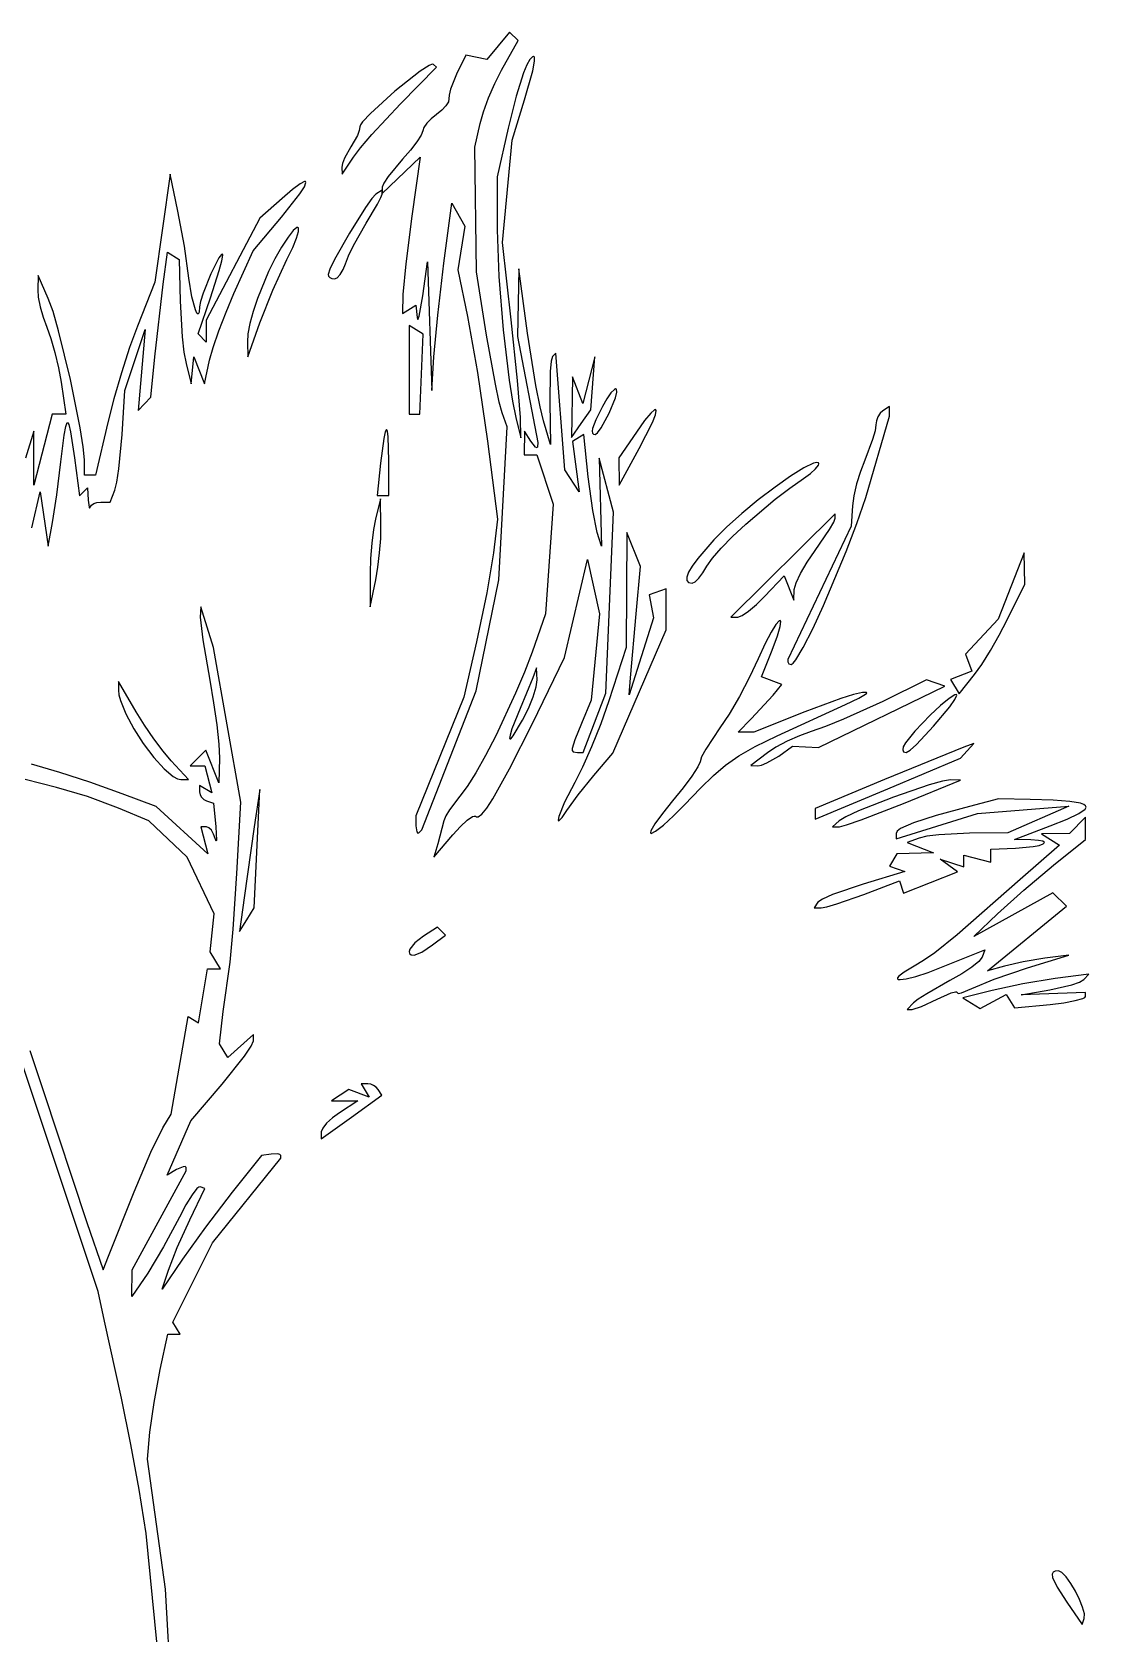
# Model space of a CAD drawing. Header units: millimetres. Extents: x -1.09 to 1.23, y -1.15 to 1.07.
# Drawn here: x 0.748 to 1.227, y -0.36 to 0.366 of the extents above; entities that cross this region are included whole.
import ezdxf

# ---------------------------------------------------------------- set-up
doc = ezdxf.new("R2010")
doc.units = ezdxf.units.MM
doc.header["$MEASUREMENT"] = 0

msp = doc.modelspace()

# ---------------------------------------------------------------- linework, layer by layer
at = {"flags": 128}
for points in [[(0.923525, 0.003386), (0.924869, 0.00473), (0.949416, 0.067717), (0.959755, 0.117953), (0.963542, 0.187258), (0.961177, 0.193647), (0.959894, 0.198396), (0.958149, 0.206603), (0.954187, 0.22878), (0.949562, 0.257524), (0.94883, 0.314032), (0.951199, 0.324755), (0.952705, 0.329975), (0.955055, 0.336261), (0.957926, 0.342821), (0.960997, 0.348865), (0.968425, 0.362253), (0.964546, 0.366115), (0.95435, 0.353708), (0.94472, 0.355631), (0.940575, 0.347086), (0.937843, 0.340263), (0.937164, 0.337573), (0.937094, 0.335857), (0.936858, 0.334468), (0.935725, 0.332673), (0.933878, 0.330703), (0.931502, 0.32879), (0.929072, 0.326847), (0.927083, 0.324797), (0.925739, 0.322884), (0.925245, 0.321351), (0.924521, 0.319392), (0.922549, 0.316317), (0.919631, 0.312547), (0.916068, 0.308504), (0.909583, 0.300746), (0.907607, 0.29773), (0.906877, 0.295842), (0.906863, 0.292971), (0.924061, 0.309448), (0.920259, 0.282635), (0.917515, 0.26117), (0.916256, 0.247215), (0.916054, 0.238609), (0.922181, 0.242396), (0.922663, 0.236854), (0.923015, 0.23591), (0.92362, 0.237439), (0.925245, 0.24663), (0.927346, 0.261949), (0.929413, 0.203738), (0.930328, 0.219056), (0.932035, 0.237833), (0.934856, 0.261467), (0.93847, 0.288559), (0.944317, 0.27811), (0.941116, 0.258384), (0.945527, 0.237188), (0.949989, 0.211869), (0.954524, 0.18076), (0.959111, 0.145527), (0.957264, 0.130208), (0.954261, 0.112035), (0.949636, 0.089853), (0.943856, 0.064816), (0.922181, 0.011064), (0.922181, 0.006553), (0.922576, 0.003762), (0.923003, 0.00322), (0.923525, 0.003386)], [(0.893875, 0.309436), (0.897126, 0.313718), (0.902227, 0.319714), (0.915183, 0.333669), (0.931417, 0.350242), (0.930196, 0.351463), (0.929498, 0.351501), (0.928191, 0.350941), (0.924113, 0.348333), (0.912636, 0.339307), (0.90157, 0.329289), (0.898005, 0.32544), (0.897031, 0.324074), (0.896718, 0.323182), (0.896473, 0.321531), (0.895636, 0.319272), (0.892713, 0.314116), (0.889771, 0.308923), (0.888913, 0.306624), (0.888641, 0.304925), (0.888802, 0.301777), (0.893875, 0.309436)], [(0.96946, 0.191483), (0.968158, 0.208262), (0.965323, 0.235698), (0.961394, 0.270722), (0.96573, 0.317096), (0.971406, 0.335346), (0.975073, 0.348577), (0.975924, 0.352867), (0.975921, 0.354757), (0.975455, 0.355017), (0.974934, 0.354928), (0.973742, 0.353746), (0.972373, 0.351289), (0.970858, 0.347635), (0.967502, 0.33705), (0.963909, 0.322618), (0.958946, 0.300567), (0.958946, 0.276582), (0.959695, 0.255411), (0.961651, 0.231244), (0.964376, 0.208471), (0.96589, 0.198979), (0.967432, 0.191483), (0.969669, 0.182292), (0.96946, 0.191483)], [(0.748199, 0.141547), (0.751913, 0.157782), (0.755576, 0.133272), (0.757581, 0.143995), (0.759505, 0.15647), (0.761317, 0.171404), (0.76289, 0.183538), (0.76364, 0.1875), (0.764238, 0.189278), (0.76452, 0.189165), (0.764869, 0.188379), (0.76571, 0.185051), (0.767581, 0.173218), (0.769736, 0.15597), (0.773432, 0.159665), (0.773753, 0.154128), (0.774134, 0.150892), (0.77437, 0.150433), (0.774598, 0.150888), (0.775139, 0.151781), (0.776222, 0.152511), (0.777692, 0.153005), (0.77939, 0.153186), (0.783658, 0.153186), (0.785739, 0.158548), (0.786648, 0.162201), (0.787584, 0.168184), (0.789097, 0.183824), (0.790374, 0.203738), (0.799551, 0.231311), (0.796345, 0.194629), (0.802009, 0.200674), (0.803899, 0.219056), (0.807693, 0.251933), (0.809597, 0.266427), (0.814951, 0.263119), (0.815313, 0.244151), (0.816256, 0.228056), (0.817078, 0.221058), (0.818015, 0.215993), (0.820353, 0.206801), (0.821509, 0.219056), (0.826339, 0.206801), (0.828672, 0.217525), (0.830267, 0.223218), (0.832887, 0.230794), (0.836168, 0.239263), (0.839746, 0.247639), (0.848488, 0.267029), (0.861213, 0.282228), (0.869517, 0.292797), (0.871619, 0.296068), (0.872352, 0.297945), (0.872206, 0.298349), (0.871716, 0.29839), (0.869707, 0.297365), (0.866326, 0.294832), (0.861569, 0.290753), (0.851512, 0.281767), (0.827206, 0.235616), (0.827206, 0.225694), (0.823518, 0.229382), (0.829146, 0.245665), (0.833078, 0.258065), (0.83424, 0.262538), (0.834626, 0.265012), (0.834475, 0.265487), (0.834117, 0.265393), (0.832902, 0.263765), (0.829308, 0.256612), (0.825752, 0.247812), (0.824584, 0.244124), (0.824142, 0.241622), (0.823992, 0.239209), (0.823584, 0.238303), (0.822984, 0.238727), (0.822255, 0.240306), (0.82067, 0.246229), (0.819346, 0.254668), (0.817259, 0.269087), (0.814327, 0.284926), (0.810794, 0.301777), (0.803964, 0.252757), (0.796002, 0.232843), (0.792477, 0.223237), (0.788767, 0.211804), (0.785311, 0.199976), (0.782553, 0.189185), (0.777066, 0.165441), (0.772059, 0.165441), (0.772011, 0.172335), (0.771488, 0.178194), (0.770117, 0.186839), (0.765655, 0.208784), (0.76028, 0.230775), (0.757768, 0.239478), (0.755649, 0.245418), (0.751113, 0.255821), (0.750863, 0.249302), (0.751105, 0.245955), (0.75195, 0.241663), (0.753265, 0.236977), (0.754917, 0.232451), (0.756759, 0.227292), (0.758594, 0.22088), (0.760209, 0.214033), (0.761392, 0.207567), (0.763563, 0.193015), (0.757351, 0.193015), (0.749081, 0.160846), (0.749029, 0.185355), (0.745242, 0.1731)], [(0.88521, 0.254289), (0.886492, 0.254833), (0.88787, 0.256314), (0.889179, 0.258506), (0.890253, 0.261183), (0.891671, 0.264761), (0.893916, 0.269408), (0.899651, 0.279504), (0.904744, 0.288096), (0.906294, 0.291115), (0.906863, 0.292706), (0.906863, 0.294479), (0.903987, 0.292702), (0.902181, 0.290726), (0.899319, 0.286663), (0.892025, 0.274974), (0.885304, 0.263026), (0.883157, 0.258641), (0.882353, 0.256214), (0.882578, 0.255467), (0.883192, 0.254855), (0.884101, 0.254441), (0.88521, 0.254289)], [(0.851505, 0.234411), (0.857358, 0.249156), (0.86375, 0.263047), (0.866376, 0.26852), (0.868098, 0.272777), (0.868949, 0.275745), (0.868961, 0.277351), (0.868663, 0.277619), (0.868167, 0.27752), (0.866599, 0.276178), (0.86429, 0.273252), (0.861272, 0.268667), (0.858282, 0.263424), (0.855415, 0.257641), (0.850409, 0.245452), (0.848449, 0.239545), (0.84697, 0.234095), (0.846061, 0.229352), (0.845812, 0.225565), (0.846036, 0.219056), (0.851505, 0.234411)], [(0.938898, 0.002427), (0.94235, 0.006214), (0.945423, 0.009069), (0.947783, 0.010714), (0.948591, 0.010996), (0.949095, 0.010872), (0.949636, 0.010564), (0.950296, 0.01061), (0.951998, 0.011795), (0.954241, 0.014491), (0.957064, 0.018763), (0.96461, 0.032293), (0.974954, 0.052902), (0.989534, 0.082827), (0.999824, 0.127145), (1.005362, 0.102635), (1.001585, 0.063536), (0.997116, 0.05284), (0.994135, 0.045525), (0.992939, 0.041639), (0.992963, 0.040644), (0.993376, 0.040101), (0.995295, 0.039828), (0.997942, 0.039828), (1.008204, 0.066698), (1.011585, 0.148591), (1.005186, 0.1731), (1.00619, 0.133272), (1.004234, 0.1394), (1.002251, 0.14935), (1.000227, 0.16467), (0.998174, 0.183814), (0.993051, 0.180648), (0.996111, 0.157782), (0.989673, 0.1678), (0.985607, 0.220697), (0.983999, 0.219089), (0.983405, 0.216955), (0.982976, 0.212335), (0.982775, 0.198354), (0.983159, 0.179228), (0.979948, 0.189951), (0.978387, 0.196411), (0.97651, 0.206074), (0.972753, 0.229779), (0.968769, 0.258885), (0.968138, 0.228248), (0.977328, 0.180221), (0.977282, 0.178192), (0.977029, 0.177768), (0.976376, 0.17811), (0.974265, 0.18076), (0.971295, 0.185355), (0.971201, 0.174632), (0.976853, 0.174632), (0.984258, 0.152196), (0.980893, 0.102635), (0.974758, 0.085243), (0.971352, 0.076223), (0.967331, 0.066604), (0.958284, 0.047256), (0.953682, 0.038372), (0.949309, 0.03058), (0.945376, 0.0243), (0.942096, 0.019956), (0.937433, 0.013855), (0.935755, 0.011029), (0.934829, 0.008839), (0.932016, -0.001532), (0.930343, -0.007659), (0.938898, 0.002427)], [(0.921536, 0.193015), (0.923955, 0.193015), (0.925389, 0.229329), (0.919118, 0.233205), (0.919118, 0.193015), (0.921536, 0.193015)], [(0.997044, 0.188737), (1.00144, 0.195014), (1.00323, 0.219056), (0.99776, 0.197897), (0.993078, 0.209865), (0.992647, 0.18246), (0.997044, 0.188737)], [(1.003291, 0.183824), (1.004473, 0.184636), (1.006064, 0.186793), (1.009678, 0.193449), (1.012529, 0.200413), (1.013167, 0.202955), (1.013013, 0.204307), (1.012607, 0.204425), (1.012038, 0.204166), (1.010515, 0.20265), (1.008653, 0.200015), (1.00666, 0.196515), (1.003669, 0.190431), (1.002173, 0.186524), (1.001957, 0.185276), (1.002079, 0.18444), (1.002527, 0.18397), (1.003291, 0.183824)], [(1.09218, 0.079657), (1.093042, 0.080179), (1.09426, 0.081684), (1.097604, 0.087281), (1.101887, 0.095724), (1.106783, 0.106285), (1.117119, 0.130865), (1.121908, 0.143432), (1.126012, 0.155216), (1.136642, 0.192053), (1.136642, 0.19644), (1.133578, 0.194547), (1.132389, 0.193455), (1.131415, 0.191884), (1.130756, 0.190042), (1.130515, 0.18814), (1.130117, 0.185489), (1.129033, 0.181606), (1.12547, 0.172236), (1.123466, 0.167081), (1.121741, 0.161466), (1.120477, 0.156069), (1.119859, 0.151568), (1.119293, 0.14229), (1.090686, 0.0819), (1.090686, 0.080779), (1.091125, 0.079986), (1.09218, 0.079657)], [(1.023347, 0.177433), (1.029284, 0.189197), (1.030653, 0.192782), (1.030974, 0.194741), (1.030745, 0.195088), (1.030259, 0.195002), (1.028521, 0.193494), (1.025772, 0.190144), (1.022025, 0.184882), (1.014093, 0.17321), (1.014204, 0.160846), (1.023347, 0.177433)], [(0.907239, 0.15625), (0.909926, 0.15625), (0.909926, 0.172079), (0.90963, 0.182731), (0.909282, 0.185302), (0.908819, 0.186043), (0.908257, 0.184959), (0.907609, 0.182054), (0.906115, 0.170803), (0.904552, 0.15625), (0.907239, 0.15625)], [(1.047276, 0.116422), (1.048594, 0.117036), (1.050299, 0.118709), (1.052171, 0.121186), (1.053991, 0.12421), (1.056439, 0.127761), (1.0604, 0.132304), (1.065548, 0.137543), (1.071557, 0.143182), (1.084852, 0.154477), (1.091486, 0.159541), (1.097675, 0.163822), (1.100855, 0.166091), (1.103215, 0.168193), (1.104529, 0.169895), (1.104722, 0.170522), (1.104569, 0.170962), (1.10374, 0.171171), (1.102304, 0.170826), (1.097889, 0.168675), (1.091874, 0.164914), (1.084812, 0.159947), (1.077254, 0.15418), (1.06975, 0.148016), (1.062852, 0.14186), (1.057112, 0.136118), (1.049802, 0.127607), (1.047348, 0.124226), (1.045702, 0.12144), (1.044867, 0.119258), (1.044849, 0.117688), (1.04565, 0.11674), (1.047276, 0.116422)], [(0.903975, 0.117953), (0.904944, 0.123679), (0.90571, 0.130208), (0.906196, 0.136738), (0.906324, 0.142463), (0.906138, 0.154718), (0.903799, 0.145527), (0.90289, 0.140749), (0.902144, 0.134536), (0.901639, 0.12769), (0.90145, 0.121017), (0.90144, 0.105699), (0.903975, 0.117953)], [(1.068009, 0.101103), (1.069935, 0.101837), (1.072852, 0.103837), (1.076364, 0.106797), (1.080075, 0.110411), (1.088992, 0.119719), (1.093319, 0.108762), (1.093535, 0.113664), (1.094344, 0.116569), (1.096387, 0.120853), (1.099355, 0.125941), (1.102941, 0.131254), (1.109432, 0.140799), (1.111407, 0.144157), (1.112132, 0.14593), (1.112132, 0.147918), (1.06486, 0.101103), (1.068009, 0.101103)], [(0.990529, 0.013494), (0.995624, 0.020567), (1.002747, 0.02938), (1.011315, 0.039431), (1.035539, 0.095282), (1.035539, 0.113868), (1.02788, 0.11119), (1.029754, 0.100784), (1.018689, 0.06587), (1.019383, 0.073529), (1.021971, 0.102635), (1.023865, 0.124081), (1.017708, 0.1394), (1.017434, 0.087316), (1.009543, 0.063194), (1.005883, 0.052809), (1.001748, 0.042365), (0.997647, 0.033077), (0.994086, 0.02616), (0.989384, 0.017213), (0.986856, 0.01081), (0.98658, 0.009176), (0.986719, 0.008859), (0.987054, 0.008915), (0.988348, 0.010273), (0.990529, 0.013494)], [(1.175182, 0.075052), (1.178489, 0.079692), (1.182387, 0.08592), (1.186387, 0.09292), (1.190005, 0.099878), (1.197917, 0.116036), (1.19763, 0.130208), (1.18589, 0.100145), (1.171108, 0.084252), (1.173916, 0.076596), (1.164251, 0.072887), (1.16827, 0.066384), (1.175182, 0.075052)], [(0.813832, -0.430453), (0.808684, -0.339235), (0.800568, -0.280331), (0.801699, -0.268076), (0.803522, -0.254696), (0.806316, -0.239737), (0.809802, -0.223652), (0.815313, -0.223652), (0.811996, -0.218286), (0.83, -0.182292), (0.860907, -0.143964), (0.860907, -0.142719), (0.860567, -0.142285), (0.85964, -0.142025), (0.856594, -0.142107), (0.852281, -0.14274), (0.838913, -0.159452), (0.826791, -0.17524), (0.816418, -0.189731), (0.807292, -0.203297), (0.810078, -0.194651), (0.814058, -0.184399), (0.819715, -0.171893), (0.826564, -0.157782), (0.824396, -0.156952), (0.823814, -0.157084), (0.822985, -0.157783), (0.820746, -0.16066), (0.817987, -0.165129), (0.815015, -0.170739), (0.807821, -0.184196), (0.800653, -0.196024), (0.793505, -0.206692), (0.793591, -0.194547), (0.818015, -0.149741), (0.818015, -0.1482), (0.817678, -0.147799), (0.81676, -0.147846), (0.813743, -0.149157), (0.809472, -0.151654), (0.820136, -0.127145), (0.834394, -0.110477), (0.844464, -0.097838), (0.847527, -0.093317), (0.848652, -0.090854), (0.848652, -0.087898), (0.837005, -0.098438), (0.833127, -0.092163), (0.834905, -0.077485), (0.838002, -0.055147), (0.839448, -0.040223), (0.841076, -0.015096), (0.842832, 0.017296), (0.830417, 0.087316), (0.824669, 0.105699), (0.824406, 0.101103), (0.82557, 0.090803), (0.828738, 0.072494), (0.830507, 0.062285), (0.831926, 0.052239), (0.832852, 0.043512), (0.833139, 0.037261), (0.832945, 0.026042), (0.827019, 0.040867), (0.819853, 0.033701), (0.826491, 0.033701), (0.829698, 0.021438), (0.824142, 0.024871), (0.824142, 0.021882), (0.82439, 0.020639), (0.825063, 0.019464), (0.82606, 0.018489), (0.827278, 0.017848), (0.830414, 0.016802), (0.831488, 0.006103), (0.831847, 0.000122), (0.831646, -0.000472), (0.831203, 0.000766), (0.830473, 0.002848), (0.82949, 0.004553), (0.828382, 0.005704), (0.82728, 0.006127), (0.824716, 0.006127), (0.827903, -0.006061), (0.804548, 0.015332), (0.789069, 0.021111), (0.774391, 0.026312), (0.760836, 0.030701), (0.748082, 0.034511)], [(1.028678, 0.003064), (1.03071, 0.004091), (1.034252, 0.006889), (1.038804, 0.011029), (1.043869, 0.016085), (1.05109, 0.023596), (1.05695, 0.029398), (1.062397, 0.034082), (1.068384, 0.03824), (1.07586, 0.042462), (1.085775, 0.047342), (1.116728, 0.061439), (1.122727, 0.064309), (1.125838, 0.066152), (1.126392, 0.066703), (1.12632, 0.067015), (1.124431, 0.066943), (1.120431, 0.065981), (1.114577, 0.064175), (1.098346, 0.058211), (1.075208, 0.04902), (1.068085, 0.04902), (1.074024, 0.055), (1.083948, 0.06576), (1.087933, 0.070539), (1.078702, 0.074081), (1.083546, 0.086187), (1.085932, 0.092594), (1.087174, 0.096882), (1.087389, 0.099125), (1.087148, 0.099502), (1.086695, 0.099394), (1.085208, 0.097765), (1.083046, 0.094309), (1.080326, 0.089099), (1.077166, 0.082209), (1.073246, 0.073845), (1.068681, 0.065153), (1.064037, 0.057159), (1.059882, 0.050892), (1.053509, 0.041336), (1.05157, 0.037737), (1.050858, 0.035592), (1.049876, 0.033252), (1.047204, 0.02912), (1.04325, 0.02378), (1.038421, 0.017814), (1.033804, 0.012086), (1.030428, 0.007396), (1.028613, 0.004228), (1.02839, 0.003365), (1.028678, 0.003064)], [(0.977087, 0.072641), (0.976845, 0.078125), (0.975182, 0.073529), (0.969438, 0.059743), (0.965657, 0.050439), (0.9648, 0.047636), (0.964617, 0.046141), (0.964776, 0.045902), (0.9651, 0.046009), (0.966238, 0.047296), (0.970435, 0.054346), (0.973093, 0.059753), (0.975232, 0.065005), (0.976637, 0.069501), (0.977087, 0.072641)], [(1.076984, 0.033769), (1.078706, 0.034093), (1.081069, 0.035025), (1.086471, 0.038142), (1.092811, 0.042582), (1.104473, 0.042074), (1.161765, 0.069751), (1.153493, 0.072662), (1.133578, 0.06293), (1.115871, 0.054909), (1.107649, 0.051576), (1.101262, 0.049291), (1.095853, 0.047318), (1.090296, 0.044835), (1.085243, 0.04216), (1.081348, 0.03961), (1.073836, 0.033837), (1.076984, 0.033769)], [(0.815644, 0.027574), (0.819161, 0.027574), (0.811364, 0.035999), (0.807701, 0.040358), (0.803489, 0.045999), (0.799249, 0.052193), (0.795502, 0.058211), (0.787435, 0.071998), (0.787406, 0.068046), (0.787628, 0.065836), (0.788289, 0.063249), (0.790729, 0.057228), (0.794326, 0.050559), (0.79868, 0.043815), (0.803388, 0.037571), (0.808052, 0.032399), (0.812271, 0.028876), (0.814088, 0.027911), (0.815644, 0.027574)], [(1.14426, 0.039828), (1.145991, 0.040816), (1.148932, 0.043447), (1.156674, 0.051636), (1.163943, 0.060396), (1.166293, 0.06374), (1.167197, 0.065726), (1.166963, 0.066068), (1.166262, 0.065915), (1.163655, 0.064273), (1.159776, 0.061095), (1.155025, 0.056679), (1.148105, 0.049501), (1.143949, 0.044214), (1.142933, 0.04232), (1.14264, 0.040946), (1.143079, 0.040111), (1.14426, 0.039828)], [(1.135876, 0.023351), (1.168811, 0.037132), (1.174939, 0.043794), (1.170343, 0.042153), (1.134344, 0.027492), (1.102941, 0.014471), (1.102941, 0.00957), (1.135876, 0.023351)], [(0.79446, -0.159314), (0.802126, -0.141286), (0.807514, -0.130208), (0.81128, -0.124081), (0.818957, -0.079877), (0.823599, -0.082747), (0.827744, -0.058211), (0.833695, -0.058211), (0.828964, -0.050555), (0.83077, -0.033331), (0.818598, -0.007659), (0.801164, 0.008797), (0.787377, 0.014622), (0.773454, 0.019773), (0.75934, 0.023978), (0.745089, 0.02751)], [(0.845571, -0.036005), (0.848949, -0.03065), (0.851421, 0.022978), (0.848899, 0.006127), (0.844285, -0.026042), (0.842193, -0.04136), (0.845571, -0.036005)], [(1.113992, 0.006127), (1.117231, 0.006963), (1.123769, 0.009238), (1.142944, 0.016717), (1.168811, 0.027307), (1.164281, 0.02744), (1.160697, 0.026837), (1.154642, 0.025114), (1.138507, 0.019559), (1.122642, 0.01328), (1.116927, 0.010651), (1.113817, 0.008779), (1.110907, 0.006127), (1.113992, 0.006127)], [(1.105791, -0.030637), (1.10831, -0.030154), (1.112794, -0.028838), (1.12512, -0.024513), (1.141238, -0.018388), (1.143076, -0.023897), (1.167518, -0.014296), (1.15962, -0.008613), (1.170343, -0.012063), (1.170343, -0.006701), (1.182598, -0.009906), (1.182598, -0.004057), (1.193755, -0.003637), (1.20177, -0.002878), (1.204502, -0.002291), (1.206228, -0.001652), (1.206829, -0.001024), (1.206191, -0.00047), (1.204195, -0.000054), (1.200725, 0.00016), (1.193321, 0.000319), (1.209406, 0.006501), (1.217131, 0.009615), (1.222425, 0.012139), (1.225238, 0.014136), (1.2257, 0.014957), (1.225524, 0.01567), (1.224704, 0.016284), (1.223234, 0.016805), (1.218321, 0.017604), (1.210737, 0.01813), (1.200434, 0.018448), (1.1861, 0.018737), (1.17286, 0.015323), (1.157799, 0.011234), (1.1475, 0.007933), (1.141593, 0.005282), (1.14017, 0.004159), (1.139706, 0.003147), (1.139706, 0.000643), (1.176467, 0.012084), (1.217831, 0.015509), (1.190257, 0.003406), (1.172892, 0.003235), (1.159044, 0.002507), (1.1536, 0.001812), (1.150138, 0.000996), (1.144749, -0.001071), (1.156556, -0.005697), (1.140068, -0.006127), (1.136604, -0.011732), (1.143653, -0.014081), (1.124682, -0.019825), (1.110825, -0.024626), (1.106251, -0.026666), (1.104146, -0.028103), (1.10258, -0.030637), (1.105791, -0.030637)], [(1.146905, -0.076593), (1.151182, -0.07522), (1.15824, -0.071919), (1.164624, -0.069122), (1.166566, -0.068665), (1.167095, -0.068713), (1.167279, -0.068963), (1.167804, -0.069349), (1.169234, -0.069131), (1.173932, -0.067121), (1.184102, -0.062911), (1.199208, -0.05779), (1.217831, -0.05202), (1.207108, -0.053464), (1.197285, -0.055114), (1.188725, -0.057054), (1.181066, -0.059199), (1.216789, -0.029902), (1.210665, -0.023778), (1.174939, -0.043608), (1.185662, -0.033293), (1.19751, -0.022573), (1.210938, -0.011284), (1.22549, 0.00041), (1.22549, 0.010417), (1.218137, 0.003064), (1.205576, 0.00297), (1.213652, -0.002151), (1.195827, -0.017699), (1.167279, -0.042793), (1.157148, -0.050914), (1.152074, -0.054457), (1.147846, -0.057033), (1.143322, -0.059675), (1.140839, -0.061571), (1.14032, -0.06224), (1.14026, -0.062721), (1.140641, -0.063016), (1.141445, -0.063123), (1.144254, -0.062773), (1.148547, -0.061672), (1.154187, -0.059816), (1.161033, -0.057205), (1.17985, -0.049604), (1.178716, -0.053006), (1.177205, -0.054893), (1.173929, -0.057516), (1.169371, -0.060528), (1.164012, -0.063583), (1.153571, -0.069508), (1.149728, -0.071977), (1.147525, -0.073676), (1.144608, -0.076593), (1.146905, -0.076593)], [(0.808698, -0.40288), (0.800036, -0.314032), (0.796802, -0.294118), (0.793096, -0.273753), (0.788725, -0.252757), (0.78105, -0.217885), (0.77822, -0.204458), (0.723218, -0.039935)], [(0.921415, -0.051986), (0.924772, -0.050605), (0.929617, -0.047422), (0.935521, -0.042955), (0.931969, -0.039404), (0.925543, -0.043417), (0.921599, -0.046447), (0.919419, -0.049253), (0.919074, -0.050399), (0.91927, -0.051283), (0.920039, -0.051834), (0.921415, -0.051986)], [(1.183589, -0.072999), (1.189505, -0.069833), (1.193321, -0.075877), (1.209406, -0.074314), (1.215651, -0.073554), (1.220765, -0.072642), (1.224221, -0.071693), (1.225162, -0.071239), (1.22549, -0.07082), (1.22549, -0.06889), (1.196385, -0.070068), (1.209349, -0.067771), (1.219196, -0.065447), (1.22273, -0.064195), (1.224667, -0.063087), (1.227022, -0.060701), (1.211703, -0.062668), (1.196999, -0.065047), (1.183156, -0.068007), (1.169927, -0.071379), (1.177672, -0.076166), (1.183589, -0.072999)], [(0.747284, -0.095174), (0.753354, -0.113358), (0.773074, -0.1731), (0.780566, -0.194547), (0.782868, -0.188419), (0.79446, -0.159314)], [(0.892979, -0.125353), (0.906669, -0.115522), (0.905053, -0.112908), (0.904184, -0.111893), (0.903012, -0.111062), (0.901691, -0.1105), (0.900374, -0.110294), (0.89731, -0.110294), (0.901054, -0.116351), (0.891838, -0.112815), (0.883885, -0.117953), (0.895842, -0.117972), (0.887565, -0.123395), (0.884352, -0.125752), (0.88172, -0.12816), (0.879942, -0.130337), (0.879289, -0.132001), (0.879289, -0.135185), (0.892979, -0.125353)], [(1.22491, -0.35247), (1.224943, -0.350392), (1.22415, -0.347407), (1.222728, -0.343879), (1.220877, -0.340174), (1.218796, -0.336656), (1.216683, -0.333692), (1.214737, -0.331646), (1.213157, -0.330882), (1.211713, -0.331044), (1.210792, -0.331563), (1.210408, -0.332493), (1.210577, -0.333888), (1.212629, -0.338285), (1.217065, -0.34518), (1.223958, -0.35526), (1.22491, -0.35247)]]:
    msp.add_lwpolyline(points, dxfattribs=at)

doc.saveas('drawing.dxf')
